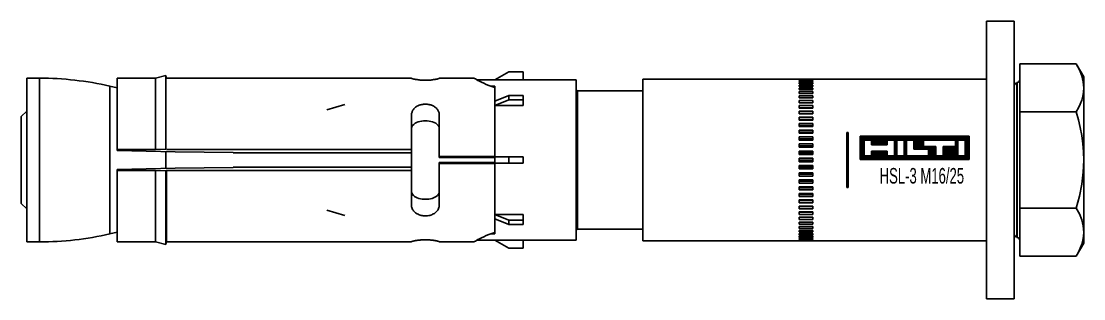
# Model space of a CAD drawing. Header units: millimetres. Extents: x 296 to 4896, y 152 to 3333.
# Drawn here: x 1499.2 to 1652.2, y 1431.4 to 1471.4 of the extents above; entities that cross this region are included whole.
import ezdxf
from ezdxf.enums import TextEntityAlignment as Align

# ---------------------------------------------------------------- set-up
doc = ezdxf.new("R2010")
doc.units = ezdxf.units.MM
doc.linetypes.add('DASHED', pattern=[0.25, 0.15625, -0.09375])
for name, color, linetype in [('1', 1, 'DASHED'), ('10', 1, 'Continuous'), ('3', 4, 'Continuous')]:
    doc.layers.add(name, color=color, linetype=linetype)
doc.styles.get("Standard").update_dxf_attribs({"font": 'arial.ttf'})

# ---------------------------------------------------------------- blocks, each defined once
blk = doc.blocks.new('HSL-3 M16-25')
at = {"layer": '1', "color": 3, "linetype": 'Continuous'}
for p, q in [((0, 20), (-4, 20)), ((-4, 20), (-4, -20)), ((0, -20), (0, 20)), ((0.8, 6.93), (0.8, 13.86)), ((8.93, 13.86), (0.8, 13.86)), ((10, 12), (8.93, 13.86)), ((-74.8, 11.55), (-72.81, 12.7)), ((-72.81, 12.7), (-70.7, 12.7)), ((-70.7, 12.7), (-70.7, 11.54)), ((-140.37, 11.8), (-142.2, 11.8)), ((-142.2, -11.8), (-142.2, 11.8)), ((-123.69, 11.8), (-129.2, 11.8)), ((-129.2, 11.8), (-129.2, 1.5)), ((-122.2, 12.2), (-123.69, 11.8)), ((-123.69, 1.5), (-123.69, 11.8)), ((-122.09, 11.8), (-122.2, 12.2)), ((-122.2, 1.55), (-122.2, 12.2)), ((-86.8, 11.8), (-122.09, 11.8)), ((-77.8, 11.8), (-82.8, 11.8)), ((-74.8, 11.55), (-77.36, 11.55)), ((-74.8, 11.55), (-74.8, 11.54)), ((-70.7, 11.54), (-74.8, 11.54)), ((-63.1, 11.55), (-70.7, 11.55)), ((-63.1, -11.55), (-63.1, 11.55)), ((-4, 11.65), (-53.5, 11.65)), ((-53.5, 11.65), (-53.5, -11.65)), ((-31, 11.62), (-31, 11.65)), ((-29, 11.65), (-31, 11.65)), ((-31, 11.62), (-29, 11.62)), ((-31, 11.51), (-31, 11.58)), ((-29, 11.58), (-31, 11.58)), ((-31, 11.51), (-29, 11.51)), ((-31, 11.3), (-31, 11.41)), ((-29, 11.41), (-31, 11.41)), ((-31, 11.3), (-29, 11.3)), ((-31, 11), (-31, 11.15)), ((-29, 11.15), (-31, 11.15)), ((-31, 11), (-29, 11)), ((-31, 10.61), (-31, 10.81)), ((-29, 10.81), (-31, 10.81)), ((-29, 11.62), (-29, 11.65)), ((-29, 11.51), (-29, 11.58)), ((-29, 11.3), (-29, 11.41)), ((-29, 11), (-29, 11.15)), ((-29, 10.61), (-29, 10.81)), ((10, 12), (10, 10.39)), ((-129.2, 10.4), (-130.25, 10.65)), ((-75.39, 10.64), (-74.8, 10.64)), ((-74.8, 10.64), (-74.8, 10.46)), ((-74.8, 0.5), (-74.8, 10.43)), ((-74.8, 8.49), (-72.81, 9.3)), ((-72.81, 9.3), (-72.81, 8.66)), ((-72.81, 9.3), (-70.7, 9.3)), ((-70.7, 9.3), (-70.7, 8.66)), ((-53.5, 9.95), (-62.9, 9.95)), ((-31, 10.61), (-29, 10.61)), ((-31, 10.14), (-31, 10.37)), ((-29, 10.37), (-31, 10.37)), ((-31, 10.14), (-29, 10.14)), ((-29, 9.86), (-31, 9.86)), ((-31, 9.58), (-31, 9.86)), ((-31, 9.58), (-29, 9.58)), ((-31, 8.95), (-31, 9.26)), ((-29, 9.26), (-31, 9.26)), ((-29, 10.14), (-29, 10.37)), ((-29, 9.58), (-29, 9.86)), ((-29, 8.95), (-29, 9.26)), ((10, 10.39), (10, 0)), ((-99, 7.25), (-96.4, 8)), ((-74.8, 7.85), (-72.81, 8.66)), ((-70.7, 7.84), (-74.8, 7.84)), ((-72.81, 8.66), (-70.7, 8.66)), ((-70.7, 8.66), (-70.7, 7.84)), ((-31, 8.95), (-29, 8.95)), ((-29, 8.59), (-31, 8.59)), ((-31, 8.25), (-31, 8.59)), ((-31, 8.25), (-29, 8.25)), ((-31, 7.48), (-31, 7.85)), ((-29, 7.85), (-31, 7.85)), ((-29, 8.25), (-29, 8.59)), ((-29, 7.48), (-29, 7.85)), ((-142.2, 7.05), (-143, 6.25)), ((-143, -6.25), (-143, 6.25)), ((-86.8, 6.48), (-86.8, -6.48)), ((-82.8, 0.5), (-82.8, 6.48)), ((-29, 7.5), (-31, 7.5)), ((-31, 7.48), (-29, 7.48)), ((-29, 7.05), (-31, 7.05)), ((-31, 6.65), (-31, 7.05)), ((-29, 6.7), (-31, 6.7)), ((-31, 6.65), (-29, 6.65)), ((-31, 5.76), (-31, 6.19)), ((-29, 6.19), (-31, 6.19)), ((-29, 6.65), (-29, 7.05)), ((-29, 5.76), (-29, 6.19)), ((0.8, -6.93), (0.8, 6.93)), ((8.93, 6.93), (0.8, 6.93)), ((-29, 5.85), (-31, 5.85)), ((-31, 5.76), (-29, 5.76)), ((-31, 4.83), (-31, 5.28)), ((-29, 5.28), (-31, 5.28)), ((-29, 4.95), (-31, 4.95)), ((-31, 4.83), (-29, 4.83)), ((-29, 4.83), (-29, 5.28)), ((-29, 4.32), (-31, 4.32)), ((-31, 3.86), (-31, 4.32)), ((-29, 4.01), (-31, 4.01)), ((-31, 3.86), (-29, 3.86)), ((-31, 2.86), (-31, 3.34)), ((-29, 3.34), (-31, 3.34)), ((-29, 3.86), (-29, 4.32)), ((-29, 2.86), (-29, 3.34)), ((-24.1, -3.98), (-24.1, 3.98)), ((-24.1, 3.98), (-23.9, 3.98)), ((-23.9, -3.98), (-23.9, 3.98)), ((-123.69, 1.5), (-122.2, 1.55)), ((-29, 3.03), (-31, 3.03)), ((-31, 2.86), (-29, 2.86)), ((-31, 1.84), (-31, 2.32)), ((-29, 2.32), (-31, 2.32)), ((-29, 2.04), (-31, 2.04)), ((-31, 1.84), (-29, 1.84)), ((-29, 1.84), (-29, 2.32)), ((-129.2, 1.5), (-129.2, 1.36)), ((-122.2, -1.23), (-122.2, 1.23)), ((-122.09, 1.5), (-86.8, 1.5)), ((-112.46, 1.06), (-112.47, 1.05)), ((-86.8, 1.05), (-112.47, 1.05)), ((-108.11, 1.05), (-107.14, 1.05)), ((-82.8, 0.5), (-82.8, 0.35)), ((-74.8, 0.35), (-82.8, 0.35)), ((-74.8, 0.45), (-72.81, 0.45)), ((-74.8, 0.45), (-74.8, -0.45)), ((-72.81, 0.45), (-72.81, -0.45)), ((-72.81, 0.45), (-70.7, 0.45)), ((-70.7, 0.45), (-70.7, -0.45)), ((-29, 1.29), (-31, 1.29)), ((-31, 0.8), (-31, 1.29)), ((-29, 1.02), (-31, 1.02)), ((-31, 0.8), (-29, 0.8)), ((-31, -0.25), (-31, 0.25)), ((-29, 0.25), (-31, 0.25)), ((-29, 0), (-31, 0)), ((-29, 0.8), (-29, 1.29)), ((-29, -0.25), (-29, 0.25)), ((10, 0), (10, -10.39)), ((-129.2, -1.5), (-129.2, -1.36)), ((-129.2, -1.5), (-123.69, -1.5)), ((-129.2, -1.5), (-129.2, -11.8)), ((-123.69, -1.5), (-122.2, -1.55)), ((-123.69, -11.8), (-123.69, -1.5)), ((-122.2, -1.55), (-122.09, -1.5)), ((-122.09, -11.8), (-122.09, -1.5)), ((-122.09, -1.5), (-86.8, -1.5)), ((-112.46, -1.06), (-112.47, -1.05)), ((-86.8, -1.05), (-112.47, -1.05)), ((-86.8, -1.5), (-86.8, -1.05)), ((-82.8, -0.35), (-74.8, -0.35)), ((-82.8, -0.5), (-82.8, -0.35)), ((-82.8, -6.48), (-82.8, -0.5)), ((-74.8, -0.45), (-72.81, -0.45)), ((-74.8, -10.43), (-74.8, -0.5)), ((-72.81, -0.45), (-70.7, -0.45)), ((-31, -0.25), (-29, -0.25)), ((-31, -1.29), (-31, -0.8)), ((-29, -0.8), (-31, -0.8)), ((-29, -1.02), (-31, -1.02)), ((-31, -1.29), (-29, -1.29)), ((-29, -1.29), (-29, -0.8)), ((-122.2, -12.2), (-122.2, -1.55)), ((-31, -2.32), (-31, -1.84)), ((-29, -1.84), (-31, -1.84)), ((-29, -2.04), (-31, -2.04)), ((-31, -2.32), (-29, -2.32)), ((-31, -3.34), (-31, -2.86)), ((-29, -2.86), (-31, -2.86)), ((-29, -3.03), (-31, -3.03)), ((-29, -2.32), (-29, -1.84)), ((-29, -3.34), (-29, -2.86)), ((-31, -3.34), (-29, -3.34)), ((-31, -4.32), (-31, -3.86)), ((-29, -3.86), (-31, -3.86)), ((-29, -4.01), (-31, -4.01)), ((-31, -4.32), (-29, -4.32)), ((-29, -4.32), (-29, -3.86)), ((-24.1, -3.98), (-23.9, -3.98)), ((-31, -5.28), (-31, -4.83)), ((-29, -4.83), (-31, -4.83)), ((-29, -4.95), (-31, -4.95)), ((-31, -5.28), (-29, -5.28)), ((-31, -6.19), (-31, -5.76)), ((-29, -5.76), (-31, -5.76)), ((-29, -5.85), (-31, -5.85)), ((-29, -5.28), (-29, -4.83)), ((-29, -6.19), (-29, -5.76)), ((-143, -6.25), (-142.2, -7.05)), ((-99, -7.25), (-96.4, -8)), ((-31, -6.19), (-29, -6.19)), ((-31, -7.05), (-31, -6.65)), ((-29, -6.65), (-31, -6.65)), ((-29, -6.7), (-31, -6.7)), ((-31, -7.05), (-29, -7.05)), ((-31, -7.85), (-31, -7.48)), ((-29, -7.48), (-31, -7.48)), ((-29, -7.5), (-31, -7.5)), ((-29, -7.05), (-29, -6.65)), ((-29, -7.85), (-29, -7.48)), ((8.93, -6.93), (0.8, -6.93)), ((0.8, -13.86), (0.8, -6.93)), ((-70.7, -7.84), (-74.8, -7.84)), ((-74.8, -7.85), (-72.81, -8.66)), ((-74.8, -8.49), (-72.81, -9.3)), ((-72.81, -8.66), (-72.81, -9.3)), ((-72.81, -8.66), (-70.7, -8.66)), ((-70.7, -8.66), (-70.7, -7.84)), ((-70.7, -8.66), (-70.7, -9.3)), ((-31, -7.85), (-29, -7.85)), ((-29, -8.25), (-31, -8.25)), ((-31, -8.59), (-31, -8.25)), ((-31, -8.59), (-29, -8.59)), ((-29, -8.95), (-31, -8.95)), ((-31, -9.26), (-31, -8.95)), ((-29, -8.59), (-29, -8.25)), ((-29, -9.26), (-29, -8.95)), ((-130.25, -10.65), (-129.2, -10.4)), ((-74.8, -10.64), (-75.39, -10.64)), ((-74.8, -10.46), (-74.8, -10.64)), ((-72.81, -9.3), (-70.7, -9.3)), ((-62.9, -9.95), (-53.5, -9.95)), ((-31, -9.26), (-29, -9.26)), ((-29, -9.58), (-31, -9.58)), ((-31, -9.86), (-31, -9.58)), ((-31, -9.86), (-29, -9.86)), ((-29, -10.14), (-31, -10.14)), ((-31, -10.37), (-31, -10.14)), ((-31, -10.37), (-29, -10.37)), ((-31, -10.81), (-31, -10.61)), ((-29, -10.61), (-31, -10.61)), ((-29, -9.86), (-29, -9.58)), ((-29, -10.37), (-29, -10.14)), ((-29, -10.81), (-29, -10.61)), ((10, -10.39), (10, -12)), ((-142.2, -11.8), (-140.37, -11.8)), ((-129.2, -11.8), (-123.69, -11.8)), ((-123.69, -11.8), (-122.2, -12.2)), ((-122.2, -12.2), (-122.09, -11.8)), ((-122.09, -11.8), (-86.8, -11.8)), ((-82.8, -11.8), (-77.8, -11.8)), ((-77.36, -11.55), (-74.8, -11.55)), ((-70.7, -11.54), (-74.8, -11.54)), ((-74.8, -11.55), (-74.8, -11.54)), ((-74.8, -11.55), (-72.81, -12.7)), ((-70.7, -12.7), (-70.7, -11.54)), ((-70.7, -11.55), (-63.1, -11.55)), ((-53.5, -11.65), (-4, -11.65)), ((-31, -10.81), (-29, -10.81)), ((-31, -11.15), (-31, -11)), ((-29, -11), (-31, -11)), ((-31, -11.15), (-29, -11.15)), ((-31, -11.41), (-31, -11.3)), ((-29, -11.3), (-31, -11.3)), ((-31, -11.41), (-29, -11.41)), ((-31, -11.58), (-31, -11.51)), ((-29, -11.51), (-31, -11.51)), ((-31, -11.58), (-29, -11.58)), ((-29, -11.62), (-31, -11.62)), ((-31, -11.65), (-31, -11.62)), ((-31, -11.65), (-29, -11.65)), ((-29, -11.15), (-29, -11)), ((-29, -11.41), (-29, -11.3)), ((-29, -11.58), (-29, -11.51)), ((-29, -11.65), (-29, -11.62)), ((8.93, -13.86), (10, -12)), ((-72.81, -12.7), (-70.7, -12.7)), ((8.93, -13.86), (0.8, -13.86)), ((-4, -20), (0, -20))]:
    blk.add_line(p, q, dxfattribs=at)
at = {"layer": '1', "color": 1, "linetype": 'Continuous'}
for p, q in [((-140.37, -11.8), (-140.37, 11.8)), ((0.37, 11.13), (0.37, -11.13)), ((0.43, -11.15), (0.43, 11.15)), ((-130.25, -10.65), (-130.25, 10.65)), ((-62.9, 9.95), (-62.9, -9.95))]:
    blk.add_line(p, q, dxfattribs=at)
at = {"layer": '1', "color": 3, "linetype": 'Continuous'}
for points in [[(8.93, 13.86, 0), (9.37, 13, 0), (9.71, 12.14, 0), (9.93, 11.27, 0), (10, 10.39, 0)], [(-86.8, 11.78, 0), (-86.79, 11.77, 0), (-86.78, 11.76, 0), (-86.74, 11.74, 0), (-86.7, 11.73, 0), (-86.65, 11.71, 0), (-86.58, 11.69, 0), (-86.5, 11.67, 0), (-86.42, 11.65, 0), (-86.32, 11.63, 0), (-86.21, 11.61, 0), (-86.1, 11.6, 0), (-85.98, 11.58, 0), (-85.84, 11.56, 0), (-85.71, 11.54, 0), (-85.57, 11.53, 0), (-85.42, 11.52, 0), (-85.27, 11.51, 0), (-85.11, 11.5, 0), (-84.96, 11.5, 0), (-84.8, 11.5, 0), (-84.64, 11.5, 0), (-84.49, 11.5, 0), (-84.33, 11.51, 0), (-84.18, 11.52, 0), (-84.03, 11.53, 0), (-83.89, 11.54, 0), (-83.76, 11.56, 0), (-83.62, 11.58, 0), (-83.5, 11.6, 0), (-83.39, 11.61, 0), (-83.28, 11.63, 0), (-83.18, 11.65, 0), (-83.1, 11.67, 0), (-83.02, 11.69, 0), (-82.95, 11.71, 0), (-82.9, 11.73, 0), (-82.86, 11.74, 0), (-82.82, 11.76, 0), (-82.81, 11.77, 0), (-82.8, 11.78, 0)], [(-77.8, 11.8, 0), (-77.78, 11.79, 0), (-77.71, 11.75, 0), (-77.6, 11.68, 0), (-77.44, 11.59, 0), (-77.24, 11.48, 0), (-77, 11.36, 0), (-76.73, 11.22, 0), (-76.41, 11.06, 0), (-76.05, 10.9, 0), (-75.67, 10.74, 0), (-75.25, 10.58, 0), (-74.8, 10.43, 0)], [(10, 10.39, 0), (9.97, 9.8, 0), (9.87, 9.22, 0), (9.71, 8.64, 0), (9.5, 8.07, 0), (9.23, 7.5, 0), (8.93, 6.93, 0)], [(-82.8, 6.48, 0), (-82.8, 6.59, 0), (-82.82, 6.7, 0), (-82.84, 6.8, 0), (-82.87, 6.91, 0), (-82.91, 7.01, 0), (-82.95, 7.11, 0), (-83.01, 7.2, 0), (-83.07, 7.29, 0), (-83.14, 7.38, 0), (-83.21, 7.46, 0), (-83.3, 7.54, 0), (-83.39, 7.61, 0), (-83.48, 7.68, 0), (-83.58, 7.74, 0), (-83.69, 7.8, 0), (-83.8, 7.85, 0), (-83.92, 7.9, 0), (-84.03, 7.94, 0), (-84.16, 7.97, 0), (-84.28, 8, 0), (-84.41, 8.02, 0), (-84.54, 8.04, 0), (-84.67, 8.05, 0), (-84.8, 8.05, 0), (-84.93, 8.05, 0), (-85.06, 8.04, 0), (-85.19, 8.02, 0), (-85.32, 8, 0), (-85.44, 7.97, 0), (-85.57, 7.94, 0), (-85.68, 7.9, 0), (-85.8, 7.85, 0), (-85.91, 7.8, 0), (-86.02, 7.74, 0), (-86.12, 7.68, 0), (-86.21, 7.61, 0), (-86.3, 7.54, 0), (-86.39, 7.46, 0), (-86.46, 7.38, 0), (-86.53, 7.29, 0), (-86.59, 7.2, 0), (-86.65, 7.11, 0), (-86.69, 7.01, 0), (-86.73, 6.91, 0), (-86.76, 6.8, 0), (-86.78, 6.7, 0), (-86.8, 6.59, 0), (-86.8, 6.48, 0)], [(8.93, 6.93, 0), (9.23, 5.8, 0), (9.49, 4.67, 0), (9.71, 3.52, 0), (9.87, 2.35, 0), (9.97, 1.17, 0), (10, 0, 0)], [(-86.8, 4.56, 0), (-86.76, 4.78, 0), (-86.65, 4.97, 0), (-86.49, 5.14, 0), (-86.29, 5.29, 0), (-86.08, 5.41, 0), (-85.84, 5.5, 0), (-85.59, 5.57, 0), (-85.33, 5.62, 0), (-85.07, 5.65, 0), (-84.8, 5.66, 0), (-84.54, 5.65, 0), (-84.27, 5.62, 0), (-84.02, 5.57, 0), (-83.77, 5.5, 0), (-83.53, 5.4, 0), (-83.31, 5.29, 0), (-83.12, 5.14, 0), (-82.96, 4.97, 0), (-82.84, 4.78, 0), (-82.8, 4.56, 0)], [(-24.1, 3.98, 0), (-24.1, 3.98, 0), (-24.1, 3.98, 0), (-24.1, 3.97, 0), (-24.09, 3.97, 0), (-24.09, 3.97, 0), (-24.08, 3.97, 0), (-24.08, 3.96, 0), (-24.07, 3.96, 0), (-24.06, 3.96, 0), (-24.06, 3.96, 0), (-24.05, 3.95, 0), (-24.04, 3.95, 0), (-24.03, 3.95, 0), (-24.02, 3.95, 0), (-24.01, 3.95, 0), (-24, 3.95, 0), (-23.99, 3.95, 0), (-23.98, 3.95, 0), (-23.97, 3.95, 0), (-23.96, 3.95, 0), (-23.95, 3.95, 0), (-23.94, 3.96, 0), (-23.94, 3.96, 0), (-23.93, 3.96, 0), (-23.92, 3.96, 0), (-23.92, 3.97, 0), (-23.91, 3.97, 0), (-23.91, 3.97, 0), (-23.9, 3.97, 0), (-23.9, 3.98, 0), (-23.9, 3.98, 0), (-23.9, 3.98, 0)], [(-123.69, 1.5, 0), (-126.45, 1.5, 0), (-129.2, 1.5, 0)], [(-129.2, 1.36, 0), (-129.2, 1.36, 0), (-129.19, 1.35, 0)], [(-129.19, 1.35, 0), (-120.83, 1.2, 0), (-112.46, 1.06, 0)], [(-112.46, 1.06, 0), (-120.83, 1.2, 0), (-129.19, 1.35, 0)], [(-74.8, 0.5, 0), (-78.8, 0.5, 0), (-82.8, 0.5, 0)], [(10, 0, 0), (9.93, -1.75, 0), (9.71, -3.49, 0), (9.37, -5.22, 0), (8.93, -6.93, 0)], [(-129.19, -1.35, 0), (-129.2, -1.36, 0), (-129.2, -1.36, 0)], [(-112.46, -1.06, 0), (-120.83, -1.2, 0), (-129.19, -1.35, 0)], [(-82.8, -0.5, 0), (-78.8, -0.5, 0), (-74.8, -0.5, 0)], [(-82.8, -4.56, 0), (-82.83, -4.76, 0), (-82.93, -4.94, 0), (-83.07, -5.1, 0), (-83.24, -5.24, 0), (-83.43, -5.35, 0), (-83.63, -5.45, 0), (-83.85, -5.53, 0), (-84.08, -5.59, 0), (-84.32, -5.63, 0), (-84.56, -5.65, 0), (-84.8, -5.66, 0), (-85.04, -5.65, 0), (-85.28, -5.63, 0), (-85.52, -5.59, 0), (-85.75, -5.53, 0), (-85.97, -5.45, 0), (-86.17, -5.35, 0), (-86.36, -5.24, 0), (-86.53, -5.1, 0), (-86.67, -4.94, 0), (-86.76, -4.76, 0), (-86.8, -4.56, 0)], [(-23.9, -3.98, 0), (-23.9, -3.98, 0), (-23.9, -3.98, 0), (-23.9, -3.97, 0), (-23.91, -3.97, 0), (-23.91, -3.97, 0), (-23.92, -3.97, 0), (-23.92, -3.96, 0), (-23.93, -3.96, 0), (-23.94, -3.96, 0), (-23.94, -3.96, 0), (-23.95, -3.95, 0), (-23.96, -3.95, 0), (-23.97, -3.95, 0), (-23.98, -3.95, 0), (-23.99, -3.95, 0), (-24, -3.95, 0), (-24.01, -3.95, 0), (-24.02, -3.95, 0), (-24.03, -3.95, 0), (-24.04, -3.95, 0), (-24.05, -3.95, 0), (-24.06, -3.96, 0), (-24.06, -3.96, 0), (-24.07, -3.96, 0), (-24.08, -3.96, 0), (-24.08, -3.97, 0), (-24.09, -3.97, 0), (-24.09, -3.97, 0), (-24.1, -3.97, 0), (-24.1, -3.98, 0), (-24.1, -3.98, 0), (-24.1, -3.98, 0)], [(-86.8, -6.48, 0), (-86.79, -6.61, 0), (-86.78, -6.74, 0), (-86.74, -6.86, 0), (-86.7, -6.99, 0), (-86.65, -7.11, 0), (-86.58, -7.22, 0), (-86.5, -7.33, 0), (-86.42, -7.43, 0), (-86.32, -7.52, 0), (-86.21, -7.61, 0), (-86.1, -7.69, 0), (-85.98, -7.77, 0), (-85.84, -7.83, 0), (-85.71, -7.89, 0), (-85.57, -7.94, 0), (-85.42, -7.98, 0), (-85.27, -8.01, 0), (-85.11, -8.03, 0), (-84.96, -8.05, 0), (-84.8, -8.05, 0), (-84.64, -8.05, 0), (-84.49, -8.03, 0), (-84.33, -8.01, 0), (-84.18, -7.98, 0), (-84.03, -7.94, 0), (-83.89, -7.89, 0), (-83.76, -7.83, 0), (-83.62, -7.77, 0), (-83.5, -7.69, 0), (-83.39, -7.61, 0), (-83.28, -7.52, 0), (-83.18, -7.43, 0), (-83.1, -7.33, 0), (-83.02, -7.22, 0), (-82.95, -7.11, 0), (-82.9, -6.99, 0), (-82.86, -6.86, 0), (-82.82, -6.74, 0), (-82.81, -6.61, 0), (-82.8, -6.48, 0)], [(8.93, -6.93, 0), (9.37, -7.78, 0), (9.71, -8.64, 0), (9.93, -9.51, 0), (10, -10.39, 0)], [(-74.8, -10.43, 0), (-75.25, -10.58, 0), (-75.67, -10.74, 0), (-76.05, -10.9, 0), (-76.41, -11.06, 0), (-76.73, -11.22, 0), (-77, -11.36, 0), (-77.24, -11.48, 0), (-77.44, -11.59, 0), (-77.6, -11.68, 0), (-77.71, -11.75, 0), (-77.78, -11.79, 0), (-77.8, -11.8, 0)], [(10, -10.39, 0), (9.97, -10.98, 0), (9.87, -11.57, 0), (9.71, -12.14, 0), (9.5, -12.72, 0), (9.23, -13.29, 0), (8.93, -13.86, 0)], [(-82.8, -11.78, 0), (-82.8, -11.77, 0), (-82.82, -11.76, 0), (-82.84, -11.75, 0), (-82.87, -11.74, 0), (-82.91, -11.73, 0), (-82.95, -11.71, 0), (-83.01, -11.7, 0), (-83.07, -11.68, 0), (-83.14, -11.66, 0), (-83.21, -11.65, 0), (-83.3, -11.63, 0), (-83.39, -11.61, 0), (-83.48, -11.6, 0), (-83.58, -11.58, 0), (-83.69, -11.57, 0), (-83.8, -11.55, 0), (-83.92, -11.54, 0), (-84.03, -11.53, 0), (-84.16, -11.52, 0), (-84.28, -11.51, 0), (-84.41, -11.51, 0), (-84.54, -11.5, 0), (-84.67, -11.5, 0), (-84.8, -11.5, 0), (-84.93, -11.5, 0), (-85.06, -11.5, 0), (-85.19, -11.51, 0), (-85.32, -11.51, 0), (-85.44, -11.52, 0), (-85.57, -11.53, 0), (-85.68, -11.54, 0), (-85.8, -11.55, 0), (-85.91, -11.57, 0), (-86.02, -11.58, 0), (-86.12, -11.6, 0), (-86.21, -11.61, 0), (-86.3, -11.63, 0), (-86.39, -11.65, 0), (-86.46, -11.66, 0), (-86.53, -11.68, 0), (-86.59, -11.7, 0), (-86.65, -11.71, 0), (-86.69, -11.73, 0), (-86.73, -11.74, 0), (-86.76, -11.75, 0), (-86.78, -11.76, 0), (-86.8, -11.77, 0), (-86.8, -11.78, 0)]]:
    blk.add_polyline3d(points, dxfattribs=at)
for centre, radius, start, end in [((-140.37, -33.2), 45, 77, 90), ((0.5, 10.65), 0.5, 105, 180), ((-140.37, 33.2), 45, 270, 283), ((0.5, -10.65), 0.5, 180, 255)]:
    blk.add_arc(centre, radius, start, end, dxfattribs=at)
at = {"layer": '1', "color": 3, "linetype": 'Continuous', "extrusion": (0, 0, -1)}
for centre, radius, start, end in [((-0.3, 11.63), 0.5, 180, 255), ((62.9, 10.15), 0.2, 270, 0), ((62.9, -10.15), 0.2, 0, 90), ((-0.3, -11.63), 0.5, 105, 180)]:
    blk.add_arc(centre, radius, start, end, dxfattribs=at)
at = {"layer": '10'}
for p, q in [((-22.18, 0.05), (-22.18, 3.43)), ((-22.18, 3.43), (-6.49, 3.43)), ((-22.15, 3.43), (-22.15, 0.05)), ((-22.09, 0.05), (-22.09, 3.43)), ((-22.03, 3.43), (-22.03, 0.05)), ((-21.98, 0.05), (-21.98, 3.43)), ((-21.92, 3.43), (-21.92, 0.05)), ((-21.86, 0.05), (-21.86, 3.43)), ((-21.81, 3.43), (-21.81, 0.05)), ((-21.75, 0.05), (-21.75, 3.43)), ((-21.7, 3.43), (-21.7, 0.05)), ((-21.64, 0.05), (-21.64, 3.43)), ((-21.58, 3.43), (-21.58, 2.87)), ((-21.53, 2.87), (-21.53, 3.43)), ((-21.47, 3.43), (-21.47, 2.87)), ((-21.41, 2.87), (-21.41, 3.43)), ((-21.36, 3.43), (-21.36, 2.87)), ((-21.3, 2.87), (-21.3, 3.43)), ((-21.25, 3.43), (-21.25, 2.87)), ((-21.19, 2.87), (-21.19, 3.43)), ((-21.13, 3.43), (-21.13, 2.87)), ((-21.08, 2.87), (-21.08, 3.43)), ((-21.02, 3.43), (-21.02, 2.87)), ((-20.96, 2.87), (-20.96, 3.43)), ((-20.91, 3.43), (-20.91, 2.87)), ((-20.85, 2.87), (-20.85, 3.43)), ((-20.8, 3.43), (-20.8, 2.87)), ((-20.74, 2.87), (-20.74, 3.43)), ((-20.68, 3.43), (-20.68, 2.87)), ((-20.63, 2.87), (-20.63, 3.43)), ((-20.57, 3.43), (-20.57, 2.87)), ((-20.51, 2.2), (-20.51, 3.43)), ((-20.46, 3.43), (-20.46, 2.2)), ((-20.4, 2.2), (-20.4, 3.43)), ((-20.35, 3.43), (-20.35, 2.2)), ((-20.29, 2.2), (-20.29, 3.43)), ((-20.23, 3.43), (-20.23, 2.2)), ((-20.18, 2.2), (-20.18, 3.43)), ((-20.12, 3.43), (-20.12, 2.2)), ((-20.06, 2.2), (-20.06, 3.43)), ((-20.01, 3.43), (-20.01, 2.2)), ((-19.95, 2.2), (-19.95, 3.43)), ((-19.9, 3.43), (-19.9, 2.2)), ((-19.84, 2.2), (-19.84, 3.43)), ((-19.78, 3.43), (-19.78, 2.2)), ((-19.73, 2.2), (-19.73, 3.43)), ((-19.67, 3.43), (-19.67, 2.2)), ((-19.61, 2.2), (-19.61, 3.43)), ((-19.56, 3.43), (-19.56, 2.2)), ((-19.5, 2.2), (-19.5, 3.43)), ((-19.45, 3.43), (-19.45, 2.2)), ((-19.39, 2.2), (-19.39, 3.43)), ((-19.33, 3.43), (-19.33, 2.2)), ((-19.28, 2.2), (-19.28, 3.43)), ((-19.22, 3.43), (-19.22, 2.2)), ((-19.16, 2.2), (-19.16, 3.43)), ((-19.11, 3.43), (-19.11, 2.2)), ((-19.05, 2.2), (-19.05, 3.43)), ((-19, 3.43), (-19, 2.2)), ((-18.94, 2.2), (-18.94, 3.43)), ((-18.88, 3.43), (-18.88, 2.2)), ((-18.83, 2.2), (-18.83, 3.43)), ((-18.77, 3.43), (-18.77, 2.2)), ((-18.71, 2.2), (-18.71, 3.43)), ((-18.66, 3.43), (-18.66, 2.2)), ((-18.6, 2.2), (-18.6, 3.43)), ((-18.55, 3.43), (-18.55, 2.2)), ((-18.49, 2.2), (-18.49, 3.43)), ((-18.43, 3.43), (-18.43, 2.2)), ((-18.38, 2.2), (-18.38, 3.43)), ((-18.32, 3.43), (-18.32, 2.2)), ((-18.26, 2.87), (-18.26, 3.43)), ((-18.21, 3.43), (-18.21, 2.87)), ((-18.15, 2.87), (-18.15, 3.43)), ((-18.1, 3.43), (-18.1, 2.87)), ((-18.04, 2.87), (-18.04, 3.43)), ((-17.98, 3.43), (-17.98, 2.87)), ((-17.93, 2.87), (-17.93, 3.43)), ((-17.87, 3.43), (-17.87, 2.87)), ((-17.81, 2.87), (-17.81, 3.43)), ((-17.76, 3.43), (-17.76, 2.87)), ((-17.7, 2.87), (-17.7, 3.43)), ((-17.65, 3.43), (-17.65, 2.87)), ((-17.59, 2.87), (-17.59, 3.43)), ((-17.53, 3.43), (-17.53, 2.87)), ((-17.48, 2.87), (-17.48, 3.43)), ((-17.42, 3.43), (-17.42, 2.87)), ((-17.36, 2.87), (-17.36, 3.43)), ((-17.31, 3.43), (-17.31, 2.87)), ((-17.25, 2.87), (-17.25, 3.43)), ((-17.2, 3.43), (-17.2, 0.05)), ((-17.14, 0.05), (-17.14, 3.43)), ((-17.08, 3.43), (-17.08, 0.05)), ((-17.03, 0.05), (-17.03, 3.43)), ((-16.97, 3.43), (-16.97, 0.05)), ((-16.91, 2.87), (-16.91, 3.43)), ((-16.86, 3.43), (-16.86, 2.87)), ((-16.8, 2.87), (-16.8, 3.43)), ((-16.75, 3.43), (-16.75, 2.87)), ((-16.69, 2.87), (-16.69, 3.43)), ((-16.63, 3.43), (-16.63, 2.87)), ((-16.58, 2.87), (-16.58, 3.43)), ((-16.52, 3.43), (-16.52, 2.87)), ((-16.46, 2.87), (-16.46, 3.43)), ((-16.41, 3.43), (-16.41, 2.87)), ((-16.35, 2.87), (-16.35, 3.43)), ((-16.3, 3.43), (-16.3, 2.87)), ((-16.24, 2.87), (-16.24, 3.43)), ((-16.18, 3.43), (-16.18, 2.87)), ((-16.13, 2.87), (-16.13, 3.43)), ((-16.07, 3.43), (-16.07, 2.87)), ((-16.01, 2.87), (-16.01, 3.43)), ((-15.96, 3.43), (-15.96, 2.87)), ((-15.9, 2.87), (-15.9, 3.43)), ((-15.85, 3.43), (-15.85, 0.05)), ((-15.79, 0.05), (-15.79, 3.43)), ((-15.73, 3.43), (-15.73, 0.05)), ((-15.68, 0.05), (-15.68, 3.43)), ((-15.62, 3.43), (-15.62, 0.05)), ((-15.56, 0.05), (-15.56, 3.43)), ((-15.51, 3.43), (-15.51, 2.87)), ((-15.45, 2.87), (-15.45, 3.43)), ((-15.4, 3.43), (-15.4, 2.87)), ((-15.34, 2.87), (-15.34, 3.43)), ((-15.28, 3.43), (-15.28, 2.87)), ((-15.23, 2.87), (-15.23, 3.43)), ((-15.17, 3.43), (-15.17, 2.87)), ((-15.11, 2.87), (-15.11, 3.43)), ((-15.06, 3.43), (-15.06, 2.87)), ((-15, 2.87), (-15, 3.43)), ((-14.95, 3.43), (-14.95, 2.87)), ((-14.89, 2.87), (-14.89, 3.43)), ((-14.83, 3.43), (-14.83, 2.87)), ((-14.78, 2.87), (-14.78, 3.43)), ((-14.72, 3.43), (-14.72, 2.87)), ((-14.66, 2.87), (-14.66, 3.43)), ((-14.61, 3.43), (-14.61, 2.87)), ((-14.55, 2.87), (-14.55, 3.43)), ((-14.5, 3.43), (-14.5, 2.87)), ((-14.44, 1.54), (-14.44, 3.43)), ((-14.38, 3.43), (-14.38, 1.54)), ((-14.33, 1.54), (-14.33, 3.43)), ((-14.27, 3.43), (-14.27, 1.54)), ((-14.21, 1.54), (-14.21, 3.43)), ((-14.16, 3.43), (-14.16, 1.54)), ((-14.1, 1.54), (-14.1, 3.43)), ((-14.05, 3.43), (-14.05, 1.54)), ((-13.99, 1.54), (-13.99, 3.43)), ((-13.93, 3.43), (-13.93, 1.54)), ((-13.88, 1.54), (-13.88, 3.43)), ((-13.82, 3.43), (-13.82, 1.54)), ((-13.76, 1.54), (-13.76, 3.43)), ((-13.71, 3.43), (-13.71, 1.54)), ((-13.65, 1.54), (-13.65, 3.43)), ((-13.6, 3.43), (-13.6, 1.54)), ((-13.54, 1.54), (-13.54, 3.43)), ((-13.48, 3.43), (-13.48, 1.54)), ((-13.43, 1.54), (-13.43, 3.43)), ((-13.37, 3.43), (-13.37, 1.54)), ((-13.31, 1.54), (-13.31, 3.43)), ((-13.26, 3.43), (-13.26, 1.54)), ((-13.2, 1.54), (-13.2, 3.43)), ((-13.15, 3.43), (-13.15, 1.54)), ((-13.09, 1.54), (-13.09, 3.43)), ((-13.03, 3.43), (-13.03, 2.87)), ((-12.98, 2.87), (-12.98, 3.43)), ((-12.92, 3.43), (-12.92, 2.87)), ((-12.86, 2.87), (-12.86, 3.43)), ((-12.81, 3.43), (-12.81, 2.87)), ((-12.75, 2.87), (-12.75, 3.43)), ((-12.7, 3.43), (-12.7, 2.87)), ((-12.64, 2.87), (-12.64, 3.43)), ((-12.58, 3.43), (-12.58, 2.87)), ((-12.53, 2.87), (-12.53, 3.43)), ((-12.47, 3.43), (-12.47, 2.87)), ((-12.41, 2.87), (-12.41, 3.43)), ((-12.36, 3.43), (-12.36, 2.87)), ((-12.3, 2.87), (-12.3, 3.43)), ((-12.25, 3.43), (-12.25, 2.87)), ((-12.19, 2.87), (-12.19, 3.43)), ((-12.13, 3.43), (-12.13, 2.87)), ((-12.08, 2.87), (-12.08, 3.43)), ((-12.02, 3.43), (-12.02, 2.87)), ((-11.96, 2.87), (-11.96, 3.43)), ((-11.91, 3.43), (-11.91, 2.87)), ((-11.85, 2.87), (-11.85, 3.43)), ((-11.8, 3.43), (-11.8, 2.87)), ((-11.74, 2.87), (-11.74, 3.43)), ((-11.68, 3.43), (-11.68, 2.87)), ((-11.63, 2.87), (-11.63, 3.43)), ((-11.57, 3.43), (-11.57, 2.87)), ((-11.51, 2.87), (-11.51, 3.43)), ((-11.46, 3.43), (-11.46, 2.87)), ((-11.4, 2.87), (-11.4, 3.43)), ((-11.35, 3.43), (-11.35, 2.87)), ((-11.29, 2.87), (-11.29, 3.43)), ((-11.23, 3.43), (-11.23, 2.87)), ((-11.18, 2.87), (-11.18, 3.43)), ((-11.12, 3.43), (-11.12, 2.87)), ((-11.06, 2.87), (-11.06, 3.43)), ((-11.01, 3.43), (-11.01, 2.87)), ((-10.95, 2.87), (-10.95, 3.43)), ((-10.9, 3.43), (-10.9, 2.87)), ((-10.84, 2.87), (-10.84, 3.43)), ((-10.78, 3.43), (-10.78, 2.87)), ((-10.73, 2.87), (-10.73, 3.43)), ((-10.67, 3.43), (-10.67, 2.87)), ((-10.61, 2.87), (-10.61, 3.43)), ((-10.56, 3.43), (-10.56, 2.87)), ((-10.5, 2.87), (-10.5, 3.43)), ((-10.45, 3.43), (-10.45, 2.87)), ((-10.39, 2.87), (-10.39, 3.43)), ((-10.33, 3.43), (-10.33, 2.87)), ((-10.28, 2.87), (-10.28, 3.43)), ((-10.22, 3.43), (-10.22, 2.87)), ((-10.16, 2.87), (-10.16, 3.43)), ((-10.11, 3.43), (-10.11, 2.87)), ((-10.05, 2.87), (-10.05, 3.43)), ((-10, 3.43), (-10, 2.87)), ((-9.94, 2.87), (-9.94, 3.43)), ((-9.88, 3.43), (-9.88, 2.87)), ((-9.83, 2.87), (-9.83, 3.43)), ((-9.77, 3.43), (-9.77, 2.87)), ((-9.71, 2.87), (-9.71, 3.43)), ((-9.66, 3.43), (-9.66, 2.87)), ((-9.6, 2.87), (-9.6, 3.43)), ((-9.55, 3.43), (-9.55, 2.87)), ((-9.49, 2.87), (-9.49, 3.43)), ((-9.43, 3.43), (-9.43, 2.87)), ((-9.38, 2.87), (-9.38, 3.43)), ((-9.32, 3.43), (-9.32, 2.87)), ((-9.26, 2.87), (-9.26, 3.43)), ((-9.21, 3.43), (-9.21, 2.87)), ((-9.15, 2.87), (-9.15, 3.43)), ((-9.1, 3.43), (-9.1, 2.87)), ((-9.04, 2.87), (-9.04, 3.43)), ((-8.98, 3.43), (-8.98, 2.87)), ((-8.93, 2.87), (-8.93, 3.43)), ((-8.87, 3.43), (-8.87, 2.87)), ((-8.81, 2.87), (-8.81, 3.43)), ((-8.76, 3.43), (-8.76, 2.87)), ((-8.7, 2.87), (-8.7, 3.43)), ((-8.65, 3.43), (-8.65, 2.87)), ((-8.59, 2.87), (-8.59, 3.43)), ((-8.53, 3.43), (-8.53, 2.87)), ((-8.48, 2.87), (-8.48, 3.43)), ((-8.42, 3.43), (-8.42, 0.05)), ((-8.36, 0.05), (-8.36, 3.43)), ((-8.31, 3.43), (-8.31, 0.05)), ((-8.25, 0.05), (-8.25, 3.43)), ((-8.2, 3.43), (-8.2, 0.05)), ((-8.14, 0.05), (-8.14, 3.43)), ((-8.08, 3.43), (-8.08, 2.87)), ((-8.03, 2.87), (-8.03, 3.43)), ((-7.97, 3.43), (-7.97, 2.87)), ((-7.91, 2.87), (-7.91, 3.43)), ((-7.86, 3.43), (-7.86, 2.87)), ((-7.8, 2.87), (-7.8, 3.43)), ((-7.75, 3.43), (-7.75, 2.87)), ((-7.69, 2.87), (-7.69, 3.43)), ((-7.63, 3.43), (-7.63, 2.87)), ((-7.58, 2.87), (-7.58, 3.43)), ((-7.52, 3.43), (-7.52, 2.87)), ((-7.46, 2.87), (-7.46, 3.43)), ((-7.41, 3.43), (-7.41, 2.87)), ((-7.35, 2.87), (-7.35, 3.43)), ((-7.3, 3.43), (-7.3, 2.87)), ((-7.24, 2.87), (-7.24, 3.43)), ((-7.18, 3.43), (-7.18, 2.87)), ((-7.13, 2.87), (-7.13, 3.43)), ((-7.07, 3.43), (-7.07, 2.87)), ((-7.01, 0.05), (-7.01, 3.43)), ((-6.96, 3.43), (-6.96, 0.05)), ((-6.9, 0.05), (-6.9, 3.43)), ((-6.85, 3.43), (-6.85, 0.05)), ((-6.79, 0.05), (-6.79, 3.43)), ((-6.73, 3.43), (-6.73, 0.05)), ((-6.68, 0.05), (-6.68, 3.43)), ((-6.62, 3.43), (-6.62, 0.05)), ((-6.56, 0.05), (-6.56, 3.43)), ((-6.51, 3.43), (-6.51, 0.05)), ((-6.49, 0.05), (-6.49, 3.43)), ((-21.61, 0.62), (-21.61, 2.87)), ((-21.61, 2.87), (-20.56, 2.87)), ((-20.56, 2.2), (-20.56, 2.87)), ((-20.56, 2.2), (-18.31, 2.2)), ((-18.31, 2.87), (-17.25, 2.87)), ((-18.31, 2.2), (-18.31, 2.87)), ((-17.25, 0.62), (-17.25, 2.87)), ((-16.92, 2.87), (-15.86, 2.87)), ((-16.92, 0.62), (-16.92, 2.87)), ((-15.86, 0.62), (-15.86, 2.87)), ((-15.53, 2.87), (-14.47, 2.87)), ((-15.53, 0.62), (-15.53, 2.87)), ((-14.47, 1.54), (-14.47, 2.87)), ((-12.35, 1.54), (-14.47, 1.54)), ((-13.08, 2.87), (-8.45, 2.87)), ((-13.08, 1.94), (-13.08, 2.87)), ((-13.08, 1.94), (-11.29, 1.94)), ((-13.03, 1.94), (-13.03, 1.54)), ((-12.98, 1.54), (-12.98, 1.94)), ((-12.92, 1.94), (-12.92, 1.54)), ((-12.86, 1.54), (-12.86, 1.94)), ((-12.81, 1.94), (-12.81, 1.54)), ((-12.75, 1.54), (-12.75, 1.94)), ((-12.7, 1.94), (-12.7, 1.54)), ((-12.64, 1.54), (-12.64, 1.94)), ((-12.58, 1.94), (-12.58, 1.54)), ((-12.53, 1.54), (-12.53, 1.94)), ((-12.47, 1.94), (-12.47, 1.54)), ((-12.41, 1.54), (-12.41, 1.94)), ((-12.36, 1.94), (-12.36, 1.54)), ((-12.35, 0.62), (-12.35, 1.54)), ((-12.3, 0.05), (-12.3, 1.94)), ((-12.25, 1.94), (-12.25, 0.05)), ((-12.19, 0.05), (-12.19, 1.94)), ((-12.13, 1.94), (-12.13, 0.05)), ((-12.08, 0.05), (-12.08, 1.94)), ((-12.02, 1.94), (-12.02, 0.05)), ((-11.96, 0.05), (-11.96, 1.94)), ((-11.91, 1.94), (-11.91, 0.05)), ((-11.85, 0.05), (-11.85, 1.94)), ((-11.8, 1.94), (-11.8, 0.05)), ((-11.74, 0.05), (-11.74, 1.94)), ((-11.68, 1.94), (-11.68, 0.05)), ((-11.63, 0.05), (-11.63, 1.94)), ((-11.57, 1.94), (-11.57, 0.05)), ((-11.51, 0.05), (-11.51, 1.94)), ((-11.46, 1.94), (-11.46, 0.05)), ((-11.4, 0.05), (-11.4, 1.94)), ((-11.35, 1.94), (-11.35, 0.05)), ((-11.29, 0.62), (-11.29, 1.94)), ((-10.23, 0.62), (-10.23, 1.94)), ((-10.23, 1.94), (-8.45, 1.94)), ((-10.22, 1.94), (-10.22, 0.05)), ((-10.16, 0.05), (-10.16, 1.94)), ((-10.11, 1.94), (-10.11, 0.05)), ((-10.05, 0.05), (-10.05, 1.94)), ((-10, 1.94), (-10, 0.05)), ((-9.94, 0.05), (-9.94, 1.94)), ((-9.88, 1.94), (-9.88, 0.05)), ((-9.83, 0.05), (-9.83, 1.94)), ((-9.77, 1.94), (-9.77, 0.05)), ((-9.71, 0.05), (-9.71, 1.94)), ((-9.66, 1.94), (-9.66, 0.05)), ((-9.6, 0.05), (-9.6, 1.94)), ((-9.55, 1.94), (-9.55, 0.05)), ((-9.49, 0.05), (-9.49, 1.94)), ((-9.43, 1.94), (-9.43, 0.05)), ((-9.38, 0.05), (-9.38, 1.94)), ((-9.32, 1.94), (-9.32, 0.05)), ((-9.26, 0.05), (-9.26, 1.94)), ((-9.21, 1.94), (-9.21, 0.05)), ((-9.15, 0.05), (-9.15, 1.94)), ((-9.1, 1.94), (-9.1, 0.05)), ((-9.04, 0.05), (-9.04, 1.94)), ((-8.98, 1.94), (-8.98, 0.05)), ((-8.93, 0.05), (-8.93, 1.94)), ((-8.87, 1.94), (-8.87, 0.05)), ((-8.81, 0.05), (-8.81, 1.94)), ((-8.76, 1.94), (-8.76, 0.05)), ((-8.7, 0.05), (-8.7, 1.94)), ((-8.65, 1.94), (-8.65, 0.05)), ((-8.59, 0.05), (-8.59, 1.94)), ((-8.53, 1.94), (-8.53, 0.05)), ((-8.48, 0.05), (-8.48, 1.94)), ((-8.45, 1.94), (-8.45, 2.87)), ((-8.11, 2.87), (-7.06, 2.87)), ((-8.11, 0.62), (-8.11, 2.87)), ((-7.06, 0.62), (-7.06, 2.87)), ((-22.18, 0.05), (-6.49, 0.05)), ((-21.61, 0.62), (-20.56, 0.62)), ((-21.58, 0.62), (-21.58, 0.05)), ((-21.53, 0.05), (-21.53, 0.62)), ((-21.47, 0.62), (-21.47, 0.05)), ((-21.41, 0.05), (-21.41, 0.62)), ((-21.36, 0.62), (-21.36, 0.05)), ((-21.3, 0.05), (-21.3, 0.62)), ((-21.25, 0.62), (-21.25, 0.05)), ((-21.19, 0.05), (-21.19, 0.62)), ((-21.13, 0.62), (-21.13, 0.05)), ((-21.08, 0.05), (-21.08, 0.62)), ((-21.02, 0.62), (-21.02, 0.05)), ((-20.96, 0.05), (-20.96, 0.62)), ((-20.91, 0.62), (-20.91, 0.05)), ((-20.85, 0.05), (-20.85, 0.62)), ((-20.8, 0.62), (-20.8, 0.05)), ((-20.74, 0.05), (-20.74, 0.62)), ((-20.68, 0.62), (-20.68, 0.05)), ((-20.63, 0.05), (-20.63, 0.62)), ((-20.57, 0.62), (-20.57, 0.05)), ((-20.56, 0.62), (-20.56, 1.28)), ((-20.56, 1.28), (-18.31, 1.28)), ((-20.51, 0.05), (-20.51, 1.28)), ((-20.46, 1.28), (-20.46, 0.05)), ((-20.4, 0.05), (-20.4, 1.28)), ((-20.35, 1.28), (-20.35, 0.05)), ((-20.29, 0.05), (-20.29, 1.28)), ((-20.23, 1.28), (-20.23, 0.05)), ((-20.18, 0.05), (-20.18, 1.28)), ((-20.12, 1.28), (-20.12, 0.05)), ((-20.06, 0.05), (-20.06, 1.28)), ((-20.01, 1.28), (-20.01, 0.05)), ((-19.95, 0.05), (-19.95, 1.28)), ((-19.9, 1.28), (-19.9, 0.05)), ((-19.84, 0.05), (-19.84, 1.28)), ((-19.78, 1.28), (-19.78, 0.05)), ((-19.73, 0.05), (-19.73, 1.28)), ((-19.67, 1.28), (-19.67, 0.05)), ((-19.61, 0.05), (-19.61, 1.28)), ((-19.56, 1.28), (-19.56, 0.05)), ((-19.5, 0.05), (-19.5, 1.28)), ((-19.45, 1.28), (-19.45, 0.05)), ((-19.39, 0.05), (-19.39, 1.28)), ((-19.33, 1.28), (-19.33, 0.05)), ((-19.28, 0.05), (-19.28, 1.28)), ((-19.22, 1.28), (-19.22, 0.05)), ((-19.16, 0.05), (-19.16, 1.28)), ((-19.11, 1.28), (-19.11, 0.05)), ((-19.05, 0.05), (-19.05, 1.28)), ((-19, 1.28), (-19, 0.05)), ((-18.94, 0.05), (-18.94, 1.28)), ((-18.88, 1.28), (-18.88, 0.05)), ((-18.83, 0.05), (-18.83, 1.28)), ((-18.77, 1.28), (-18.77, 0.05)), ((-18.71, 0.05), (-18.71, 1.28)), ((-18.66, 1.28), (-18.66, 0.05)), ((-18.6, 0.05), (-18.6, 1.28)), ((-18.55, 1.28), (-18.55, 0.05)), ((-18.49, 0.05), (-18.49, 1.28)), ((-18.43, 1.28), (-18.43, 0.05)), ((-18.38, 0.05), (-18.38, 1.28)), ((-18.32, 1.28), (-18.32, 0.05)), ((-18.31, 1.28), (-18.31, 0.62)), ((-18.31, 0.62), (-17.25, 0.62)), ((-18.26, 0.05), (-18.26, 0.62)), ((-18.21, 0.62), (-18.21, 0.05)), ((-18.15, 0.05), (-18.15, 0.62)), ((-18.1, 0.62), (-18.1, 0.05)), ((-18.04, 0.05), (-18.04, 0.62)), ((-17.98, 0.62), (-17.98, 0.05)), ((-17.93, 0.05), (-17.93, 0.62)), ((-17.87, 0.62), (-17.87, 0.05)), ((-17.81, 0.05), (-17.81, 0.62)), ((-17.76, 0.62), (-17.76, 0.05)), ((-17.7, 0.05), (-17.7, 0.62)), ((-17.65, 0.62), (-17.65, 0.05)), ((-17.59, 0.05), (-17.59, 0.62)), ((-17.53, 0.62), (-17.53, 0.05)), ((-17.48, 0.05), (-17.48, 0.62)), ((-17.42, 0.62), (-17.42, 0.05)), ((-17.36, 0.05), (-17.36, 0.62)), ((-17.31, 0.62), (-17.31, 0.05)), ((-17.25, 0.05), (-17.25, 0.62)), ((-16.92, 0.62), (-15.86, 0.62)), ((-16.91, 0.05), (-16.91, 0.62)), ((-16.86, 0.62), (-16.86, 0.05)), ((-16.8, 0.05), (-16.8, 0.62)), ((-16.75, 0.62), (-16.75, 0.05)), ((-16.69, 0.05), (-16.69, 0.62)), ((-16.63, 0.62), (-16.63, 0.05)), ((-16.58, 0.05), (-16.58, 0.62)), ((-16.52, 0.62), (-16.52, 0.05)), ((-16.46, 0.05), (-16.46, 0.62)), ((-16.41, 0.62), (-16.41, 0.05)), ((-16.35, 0.05), (-16.35, 0.62)), ((-16.3, 0.62), (-16.3, 0.05)), ((-16.24, 0.05), (-16.24, 0.62)), ((-16.18, 0.62), (-16.18, 0.05)), ((-16.13, 0.05), (-16.13, 0.62)), ((-16.07, 0.62), (-16.07, 0.05)), ((-16.01, 0.05), (-16.01, 0.62)), ((-15.96, 0.62), (-15.96, 0.05)), ((-15.9, 0.05), (-15.9, 0.62)), ((-15.53, 0.62), (-12.35, 0.62)), ((-15.51, 0.62), (-15.51, 0.05)), ((-15.45, 0.05), (-15.45, 0.62)), ((-15.4, 0.62), (-15.4, 0.05)), ((-15.34, 0.05), (-15.34, 0.62)), ((-15.28, 0.62), (-15.28, 0.05)), ((-15.23, 0.05), (-15.23, 0.62)), ((-15.17, 0.62), (-15.17, 0.05)), ((-15.11, 0.05), (-15.11, 0.62)), ((-15.06, 0.62), (-15.06, 0.05)), ((-15, 0.05), (-15, 0.62)), ((-14.95, 0.62), (-14.95, 0.05)), ((-14.89, 0.05), (-14.89, 0.62)), ((-14.83, 0.62), (-14.83, 0.05)), ((-14.78, 0.05), (-14.78, 0.62)), ((-14.72, 0.62), (-14.72, 0.05)), ((-14.66, 0.05), (-14.66, 0.62)), ((-14.61, 0.62), (-14.61, 0.05)), ((-14.55, 0.05), (-14.55, 0.62)), ((-14.5, 0.62), (-14.5, 0.05)), ((-14.44, 0.05), (-14.44, 0.62)), ((-14.38, 0.62), (-14.38, 0.05)), ((-14.33, 0.05), (-14.33, 0.62)), ((-14.27, 0.62), (-14.27, 0.05)), ((-14.21, 0.05), (-14.21, 0.62)), ((-14.16, 0.62), (-14.16, 0.05)), ((-14.1, 0.05), (-14.1, 0.62)), ((-14.05, 0.62), (-14.05, 0.05)), ((-13.99, 0.05), (-13.99, 0.62)), ((-13.93, 0.62), (-13.93, 0.05)), ((-13.88, 0.05), (-13.88, 0.62)), ((-13.82, 0.62), (-13.82, 0.05)), ((-13.76, 0.05), (-13.76, 0.62)), ((-13.71, 0.62), (-13.71, 0.05)), ((-13.65, 0.05), (-13.65, 0.62)), ((-13.6, 0.62), (-13.6, 0.05)), ((-13.54, 0.05), (-13.54, 0.62)), ((-13.48, 0.62), (-13.48, 0.05)), ((-13.43, 0.05), (-13.43, 0.62)), ((-13.37, 0.62), (-13.37, 0.05)), ((-13.31, 0.05), (-13.31, 0.62)), ((-13.26, 0.62), (-13.26, 0.05)), ((-13.2, 0.05), (-13.2, 0.62)), ((-13.15, 0.62), (-13.15, 0.05)), ((-13.09, 0.05), (-13.09, 0.62)), ((-13.03, 0.62), (-13.03, 0.05)), ((-12.98, 0.05), (-12.98, 0.62)), ((-12.92, 0.62), (-12.92, 0.05)), ((-12.86, 0.05), (-12.86, 0.62)), ((-12.81, 0.62), (-12.81, 0.05)), ((-12.75, 0.05), (-12.75, 0.62)), ((-12.7, 0.62), (-12.7, 0.05)), ((-12.64, 0.05), (-12.64, 0.62)), ((-12.58, 0.62), (-12.58, 0.05)), ((-12.53, 0.05), (-12.53, 0.62)), ((-12.47, 0.62), (-12.47, 0.05)), ((-12.41, 0.05), (-12.41, 0.62)), ((-12.36, 0.62), (-12.36, 0.05)), ((-11.29, 0.05), (-11.29, 0.62)), ((-11.29, 0.62), (-10.23, 0.62)), ((-11.23, 0.62), (-11.23, 0.05)), ((-11.18, 0.05), (-11.18, 0.62)), ((-11.12, 0.62), (-11.12, 0.05)), ((-11.06, 0.05), (-11.06, 0.62)), ((-11.01, 0.62), (-11.01, 0.05)), ((-10.95, 0.05), (-10.95, 0.62)), ((-10.9, 0.62), (-10.9, 0.05)), ((-10.84, 0.05), (-10.84, 0.62)), ((-10.78, 0.62), (-10.78, 0.05)), ((-10.73, 0.05), (-10.73, 0.62)), ((-10.67, 0.62), (-10.67, 0.05)), ((-10.61, 0.05), (-10.61, 0.62)), ((-10.56, 0.62), (-10.56, 0.05)), ((-10.5, 0.05), (-10.5, 0.62)), ((-10.45, 0.62), (-10.45, 0.05)), ((-10.39, 0.05), (-10.39, 0.62)), ((-10.33, 0.62), (-10.33, 0.05)), ((-10.28, 0.05), (-10.28, 0.62)), ((-8.11, 0.62), (-7.06, 0.62)), ((-8.08, 0.62), (-8.08, 0.05)), ((-8.03, 0.05), (-8.03, 0.62)), ((-7.97, 0.62), (-7.97, 0.05)), ((-7.91, 0.05), (-7.91, 0.62)), ((-7.86, 0.62), (-7.86, 0.05)), ((-7.8, 0.05), (-7.8, 0.62)), ((-7.75, 0.62), (-7.75, 0.05)), ((-7.69, 0.05), (-7.69, 0.62)), ((-7.63, 0.62), (-7.63, 0.05)), ((-7.58, 0.05), (-7.58, 0.62)), ((-7.52, 0.62), (-7.52, 0.05)), ((-7.46, 0.05), (-7.46, 0.62)), ((-7.41, 0.62), (-7.41, 0.05)), ((-7.35, 0.05), (-7.35, 0.62)), ((-7.3, 0.62), (-7.3, 0.05)), ((-7.24, 0.05), (-7.24, 0.62)), ((-7.18, 0.62), (-7.18, 0.05)), ((-7.13, 0.05), (-7.13, 0.62)), ((-7.07, 0.62), (-7.07, 0.05))]:
    blk.add_line(p, q, dxfattribs=at)
at = {"layer": '3', "width": 0.6}
blk.add_text('HSL-3 M16/25', height=2.25, dxfattribs=at).set_placement((-13.31, -3.4), align=Align.CENTER)

msp = doc.modelspace()

# ---------------------------------------------------------------- block references
msp.add_blockref('HSL-3 M16-25', (1642.24, 1451.44))

doc.saveas('drawing.dxf')
